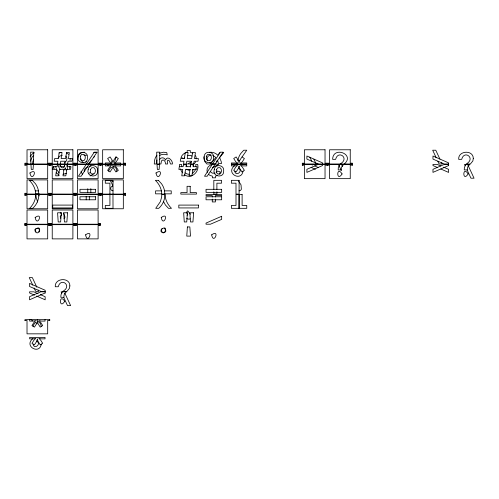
<?xml version="1.0" encoding="UTF-8"?>
<svg xmlns="http://www.w3.org/2000/svg" width="499" height="499" viewBox="0 0 499 499"><rect width="100%" height="100%" fill="white"/><g stroke="black" fill="none" stroke-linecap="round" stroke-linejoin="round"><path stroke-width="0.75" d="M114.614 163.984L114.789 161.333L116.105 156.798M240.686 163.984L240.774 162.649M33.408 164.439L33.065 169.404L31.287 169.404L30.95 164.439M33.439 163.984L33.745 152.151L30.62 152.151L30.926 163.984M159.505 163.984L159.817 152.151L156.692 152.151L156.992 163.984L160.952 163.984L161.42 160.884L162.905 159.961C164.813 160.129 165.481 162.368 165.549 163.984L167.608 163.984L167.308 161.427L167.552 160.497L168.207 160.16L169.46 160.952L170.44 163.984L172.429 163.984C172.991 160.379 167.128 154.983 165.512 160.129C164.82 157.516 161.127 156.848 159.774 159.293M111.558 163.984L111.782 160.759M237.63 163.984L237.717 162.68M77.913 158.582C77.676 154.921 81.075 151.946 84.643 152.201M204.097 157.21L204.54 161.277L206.854 163.984L215.294 163.984L223.097 152.151L220.371 152.151L212.568 163.984M70.028 160.522L70.178 158.9M69.611 168.668L69.829 166.379M41.28 344.123C39.764 354.97 23.515 346.356 32.797 338.615M242.994 171.169C241.479 182.01 225.224 173.396 234.511 165.662M57.404 164.439L57.073 166.678L53.25 166.678L52.8 169.386L56.674 169.386L55.688 175.823L58.514 175.823L59.5 169.386L63.972 169.386L62.986 175.823L65.812 175.823L66.797 169.386L70.534 169.386L70.952 166.678L67.19 166.678L67.54 164.439M57.472 163.984L57.884 161.227L54.179 161.227L54.597 158.57L58.302 158.57L59.213 152.551L62.038 152.551L61.146 158.57L65.6 158.57L66.548 152.551L69.355 152.551L68.438 158.57L72.33 158.57L71.931 161.227L68.039 161.227L67.615 163.984M64.708 164.439L64.365 166.678L59.899 166.678L60.248 164.439M64.776 163.984L65.201 161.227L60.747 161.227L60.317 163.984M190.849 163.984L191.267 161.227L186.813 161.227L186.383 163.984L183.545 163.984L183.956 161.227L180.251 161.227L180.663 158.57L184.368 158.57L185.285 152.551L188.111 152.551L187.212 158.57L191.666 158.57L192.614 152.551L195.427 152.551L194.51 158.57L198.402 158.57L198.003 161.227L194.111 161.227L193.681 163.984M33.071 326.44L33.352 325.198L35.348 322.385L37.182 323.832M108.713 171.251L108.994 170.003L110.99 167.19L111.695 167.62M30.458 161.121L32.186 156.917L33.626 155.476M156.854 159.973L156.324 163.984L154.26 163.984L154.547 160.354L155.457 157.497L156.892 155.22M195.677 168.668L195.015 170.608L192.614 173.328M190.287 167.103L190.83 164.439M242.177 156.798L246.749 150.218L243.762 150.218L240.824 153.455A16.854 16.854 0 0 0 237.848 160.759M33.701 159.293L32.753 161.819L32.684 163.984M195.652 161.901L194.111 163.984L187.462 163.984L191.572 161.813M58.14 158.121L59.836 156.1L62.325 155.22M184.767 157.197L183.931 158.582L181.025 157.522L181.917 155.725A7.872 7.872 0 0 1 187.169 152.37L187.169 150.598L190.281 150.598L190.281 152.32L192.876 153.156M30.108 156.355L32.697 153.555L34.369 152.794M62.431 291.828L60.965 294.84L60.841 297.329L63.953 297.329L63.953 296.412A4.84 4.84 0 0 1 65.419 292.807L66.467 291.828L61.109 291.828L61.751 293.206M339.788 164.439L338.322 167.446L338.197 169.934L341.304 169.934L341.304 169.024A4.84 4.84 0 0 1 342.776 165.412L343.823 164.439M465.86 164.439L464.388 167.446L464.263 169.934L467.376 169.934L467.376 169.024A4.84 4.84 0 0 1 468.848 165.412L469.896 164.439L464.532 164.439L465.174 165.811M86.196 164.439L78.424 176.222L81.156 176.222L88.922 164.439M86.495 163.984L94.299 152.151L97.024 152.151L89.221 163.984M212.268 164.439L204.496 176.222L207.222 176.222L214.994 164.439M38.997 232.154C42.427 227.326 32.217 227.301 35.635 232.154M85.753 162.456L86.651 161.345M219.791 152.6L217.714 155.164C215.574 152.912 212.325 151.883 209.262 152.307M88.367 163.984L91.504 160.129L91.754 160.659M93.575 157.597L94.479 156.486M113.211 164.439L112.574 165.213L116.099 168.282L116.922 171.169M37.568 319.628L36.932 320.408L40.456 323.477L41.28 326.358M216.229 161.782L217.576 160.129L218.493 163.585L221.45 163.585L221.169 161.42L219.641 157.597L223.714 152.6L222.404 152.6M93.357 173.814L91.211 175.561L90.02 175.922M219.073 174.226L220.433 171.962L217.57 171.001L216.198 172.648M340.15 163.984C350.08 158.507 338.185 149.432 335.621 159.349L332.627 159.349C332.945 145.627 355.506 154.285 344.304 163.984M64.533 162.506C66.928 161.395 67.783 158.008 65.837 156.093M162.456 228.355C156.511 233.987 170.284 233.937 164.302 228.355M63.629 170.103L64.97 168.824L65.307 167.776L65.587 169.835L66.922 169.835M190.468 169.61L188.753 170.271L186.189 169.23M187.031 215.156L187.767 214.713L186.401 212.362L187.755 210.828L190.381 214.202M159.699 155.476C161.919 153.942 164.795 154.072 167.259 154.896L166.747 152.619L163.485 152.201L159.324 153.299M89.015 173.159L90.132 172.648M89.327 166.267L91.08 165.481M88.173 166.785C86.14 167.496 83.296 169.136 84.368 171.706M212.543 167.545L218.681 164.439C213.223 162.805 205.22 165.643 207.334 172.479M85.129 164.633L85.572 164.439M66.548 173.328L63.111 174.276M318.131 164.439L306.891 169.304L306.891 172.38L322.516 165.562L322.516 164.439M217.283 175.561L215.493 176.103L215.493 177.819L212.387 177.819L212.387 176.135L210.091 175.473L208.389 174.195M84.007 155.245L86.608 155.27M211.196 155.077C208.177 154.771 205.875 158.333 207.659 160.853M187.312 155.382L190.618 155.382L191.909 156.093M215.081 173.159L212.231 173.141L210.441 171.706M93.718 152.6L96.987 152.6M24.95 163.928L28.194 163.984M49.75 163.928L47.686 163.984M50.162 163.928L52.233 163.984M74.962 163.928L72.898 163.984M75.38 163.928L77.445 163.984M100.18 163.928L98.11 163.984M100.592 163.928L102.657 163.984M125.392 163.928L123.328 163.984M302.307 163.928L304.371 163.984M327.107 163.928L325.036 163.984M327.519 163.928L329.583 163.984M352.319 163.928L350.254 163.984M49.75 164.495L24.95 164.439L24.95 165.263M50.162 164.495L74.962 164.439L74.962 165.263M100.18 164.495L75.38 164.439L75.38 165.263M100.592 164.495L125.392 164.439L125.392 165.263M327.107 164.495L302.307 164.439L302.307 165.263M352.319 164.495L327.519 164.439L327.519 165.263M24.95 165.206L27.015 165.206L27.015 178.648L47.686 178.648L47.686 165.206L49.75 165.206M50.162 165.206L52.233 165.206L52.233 178.648L72.898 178.648L72.898 165.206L74.962 165.206M75.38 165.206L77.445 165.206L77.445 178.648L98.11 178.648L98.11 165.206L100.18 165.206M100.592 165.206L102.657 165.206L102.657 178.648L123.328 178.648L123.328 165.206L125.392 165.206M302.307 165.206L304.371 165.206L304.371 178.648L325.036 178.648L325.036 165.206L327.107 165.206M327.519 165.206L329.583 165.206L329.583 178.648L350.254 178.648L350.254 165.206L352.319 165.206M192.327 169.835L193.656 169.835M35.491 190.874L38.467 190.874M161.557 190.874L155.607 190.874L155.607 193.849L161.557 193.849M164.539 190.874L171.232 190.874L171.232 193.849L164.539 193.849M24.95 193.325L27.015 193.325L27.015 179.889L47.686 179.889L47.686 193.325L49.75 193.325M50.162 193.325L52.233 193.325L52.233 179.889L72.898 179.889L72.898 193.325L74.962 193.325M75.38 193.325L77.445 193.325L77.445 179.889L98.11 179.889L98.11 193.325L100.18 193.325M100.592 193.325L102.657 193.325L102.657 179.889L123.328 179.889L123.328 193.325L125.392 193.325M35.491 193.849L39.209 193.849M24.95 194.61L49.75 194.61M75.38 194.61L100.18 194.61M100.592 194.61L125.392 194.554L125.392 195.377M24.95 195.321L27.015 195.321L27.015 208.763L47.686 208.763L47.686 195.321L49.75 195.321M50.162 195.321L52.233 195.321L52.233 208.763L72.898 208.763L72.898 195.321L74.962 195.321M75.38 195.321L77.445 195.321L77.445 208.763L98.11 208.763L98.11 195.321L100.18 195.321M100.592 195.321L102.657 195.321L102.657 208.763L123.328 208.763L123.328 195.321L125.392 195.321M24.95 223.44L27.015 223.44L27.015 210.004L47.686 210.004L47.686 223.44L49.75 223.44M50.162 223.44L52.233 223.44L52.233 210.004L72.898 210.004L72.898 223.44L74.962 223.44M75.38 223.44L77.445 223.44L77.445 210.004L98.11 210.004L98.11 223.44L100.18 223.44M24.95 224.157L27.015 224.213M49.75 224.157L47.686 224.213M50.162 224.157L52.233 224.213M74.962 224.157L72.898 224.213M75.38 224.157L77.445 224.213M100.18 224.157L98.11 224.213M24.95 225.492L24.95 224.669L49.75 224.669L49.75 225.492M50.162 225.492L50.162 224.669L74.962 224.669L74.962 225.492M75.38 225.492L75.38 224.669L100.18 224.669L100.18 225.492M24.95 224.725L27.015 224.725M47.686 224.725L49.75 224.725M50.162 224.725L52.233 224.725M72.898 224.725L74.962 224.725M75.38 224.725L77.445 224.725M98.11 224.725L100.18 224.725M24.95 225.442L27.015 225.442L27.015 238.878L47.686 238.878L47.686 225.442L49.75 225.442M50.162 225.442L52.233 225.442L52.233 238.878L72.898 238.878L72.898 225.442L74.962 225.442M75.38 225.442L77.445 225.442L77.445 238.878L98.11 238.878L98.11 225.442L100.18 225.442M49.75 319.684L24.95 319.628L24.95 320.458M24.95 320.402L27.015 320.402L27.015 333.837L47.686 333.837L47.686 320.402L49.75 320.402M189.183 174.276L187.069 173.933L185.21 172.91M112.961 190.818C110.123 190.936 109.805 186.339 112.68 186.152L111.938 183.532L110.553 181.43L112.05 180.713L113.105 181.829M440.785 165.961L437.236 164.439L432.964 164.439L432.964 165.549L437.224 167.421M443.623 167.184L448.589 169.323L448.589 172.411L440.773 168.98M318.237 163.984L306.891 159.1L306.891 156.006L322.516 162.874L322.516 163.984M311.17 164.439L312.586 165.05M314.713 165.961L318.262 167.489M38.067 293.662L33.813 291.828L29.541 291.828L29.541 292.944L34.512 295.127M40.201 294.578L45.16 296.712L45.16 299.805L36.639 296.063M212.68 155.27L215.867 157.447L210.921 163.572L209.399 162.574M311.151 167.421L315.412 169.292M66.323 152.925L67.284 153.38A5.982 5.982 0 0 1 68.488 154.353M108.439 165.662L106.58 164.439M32.797 320.851L30.938 319.628M184.312 174.619C190.936 179.815 199.756 171.93 197.679 164.439L195.702 164.439L195.895 166.379M59.331 175.355L56.256 172.779M232.646 164.439L233.27 164.926M186.738 218.344L187.449 218.949L189.202 219.167A2.42 2.42 0 0 0 190.075 218.755M238.329 168.126C243.693 170.926 235.703 177.108 234.779 171.251M36.62 341.085C41.978 343.886 33.994 350.067 33.071 344.21M83.333 162.574L81.587 160.853L80.957 158.801M59.138 172.91L56.431 169.161L55.695 166.616M238.647 181.274L241.017 184.861L241.354 189.146A2.42 2.42 0 0 1 239.033 190.818M60.123 169.23L58.439 166.61L57.94 164.439M60.759 166.622L61.995 167.851L63.579 167.783L64.645 166.036L64.758 164.439M60.329 212.362L61.695 214.713L60.179 216.554L60.666 218.344M182.328 172.779L180.226 168.824M82.316 174.195L81.031 171.182M63.573 212.905L64.964 216.965A2.42 2.42 0 0 1 64.003 218.755M467.625 164.439L474.05 178.205L470.956 178.205L467.101 169.947M439.95 159.162L435.77 150.218L432.683 150.218L436.213 157.79M441.553 162.605L442.195 163.984L439.108 163.984L437.823 161.227M341.553 164.439L342.52 166.504M338.459 164.439L341.353 170.633M313.877 159.162L315.805 163.292M309.823 157.098L311.75 161.227M64.845 293.206L70.627 305.6L67.533 305.6L63.679 297.335M36.845 287.243L32.348 277.606L29.254 277.606L32.791 285.178M38.13 290L38.772 291.379L35.685 291.379L34.075 287.935M186.826 166.622L186.233 164.439M163.472 201.477L165.369 204.952L168.481 208.32L171.475 208.32C167.758 204.74 165.157 199.781 165.075 194.554L161.795 194.554L161.626 197.199L160.322 201.739L155.732 208.32L158.726 208.32C162.699 204.921 164.963 199.775 164.857 194.554M37.675 202.114L36.153 197.311L35.947 194.554M53.58 166.41L54.154 168.824M60.161 164.439L60.348 165.674M192.888 164.439L193.219 166.753M66.816 164.439L67.477 169.067M196.244 158.9L196.051 157.129A5.982 5.982 0 0 0 195.477 155.607M184.012 164.439L184.062 165.019M181.767 166.616L181.58 164.439L179.509 164.439L179.652 166.41M38.754 194.099L38.554 191.342A17.902 17.902 0 0 0 35.423 183.694L32.285 180.332L29.298 180.332C33.046 183.882 35.61 188.872 35.697 194.099M38.785 194.554C38.891 199.775 36.627 204.921 32.653 208.32L29.659 208.32C33.296 204.69 35.803 199.768 35.728 194.554M39.003 194.554L39.103 195.995M352.319 164.439L352.319 165.263M327.107 164.439L327.107 165.263M216.897 189.42L216.897 183.189L221.537 183.189L221.537 180.332L213.822 180.332L213.822 189.508M216.897 191.759L216.897 194.099L213.822 194.099L213.822 191.803M215.4 197.005L215.4 195.596L221.662 195.596L221.662 194.554L206.043 194.554L206.043 195.596L212.275 195.596L212.275 197.005M215.4 199.113L215.4 201.933L212.275 201.933L212.275 199.113M125.392 193.269L125.392 194.099L100.592 194.099L100.592 193.269M120.677 163.984L120.677 162.973L116.991 162.973L114.477 163.522L116.273 161.757L118.319 158.52L115.893 156.935L113.666 160.397L112.986 162.755L112.3 160.397L110.073 156.935L107.647 158.52L109.693 161.757L111.489 163.522L108.975 162.973L105.308 162.973L105.308 163.984M120.677 164.439L120.677 165.899L116.991 165.899L114.477 165.35L116.273 167.109L118.319 170.352L115.893 171.93L113.666 168.475L112.986 166.111L112.287 168.475L110.061 171.93L107.634 170.352L109.674 167.109L111.489 165.35L108.975 165.899L105.308 165.899L105.308 164.439M113.017 194.099L113.017 180.332L105.301 180.332L105.301 183.189L109.923 183.189L109.923 194.099M112.967 194.554L113.017 208.32L105.301 208.32L105.301 205.463L109.923 205.463L109.923 194.554M100.592 164.439L100.592 165.263M100.592 194.554L100.592 195.377M100.18 164.439L100.18 165.263M100.18 193.269L100.18 194.099L75.38 194.099L75.38 193.269M100.18 194.554L100.18 195.377M100.18 223.384L100.18 224.213L75.38 224.213L75.38 223.384M90.83 188.641L90.83 192.539M89.327 196.3L89.327 199.818M87.755 188.747L87.755 192.57M86.202 196.3L86.202 199.818M75.38 194.554L75.38 195.377M74.962 193.269L74.962 194.099L50.162 194.042L50.162 193.269M74.962 195.377L74.962 194.554L50.162 194.554L50.162 195.377M74.962 223.384L74.962 224.213L50.162 224.213L50.162 223.384M50.162 164.439L50.162 165.263M49.75 164.439L49.75 165.263M49.75 193.269L49.75 194.099L24.95 194.042L24.95 193.269M49.75 194.554L49.75 195.377M49.75 223.384L49.75 224.213L24.95 224.213L24.95 223.384M49.75 319.628L49.75 320.458M45.035 319.628L45.035 321.088L41.348 321.088L38.841 320.539L40.631 322.304L42.677 325.548L40.251 327.126L38.024 323.664L37.344 321.306L36.645 323.664L34.419 327.126L31.992 325.548L34.032 322.304L35.847 320.539L33.333 321.088L29.666 321.088L29.666 319.628M24.95 194.554L24.95 195.377M58.982 153.031A7.872 7.872 0 0 1 61.103 152.37M159.474 164.439L159.137 169.404L157.353 169.404L157.023 164.439L159.474 164.439M187.393 226.926L186.763 236.102L190.506 236.102L189.838 226.926L187.393 226.926M61.321 212.78L60.653 221.955L58.208 221.955L57.578 212.78L61.321 212.78M67.533 212.78L66.872 221.955L64.427 221.955L63.76 212.78L67.533 212.78M187.387 212.78L186.726 221.955L184.281 221.955L183.651 212.78L187.387 212.78M193.606 212.78L192.938 221.955L190.499 221.955L189.832 212.78L193.606 212.78M69.866 285.896L69.417 288.372L66.953 291.379L62.799 291.379C72.723 285.902 60.828 276.826 58.264 286.744L55.277 286.744C54.497 277.912 69.966 276.945 69.866 285.896M473.289 158.501L472.84 160.977L470.376 163.984L466.222 163.984C476.152 158.507 464.257 149.432 461.687 159.349L458.7 159.349C457.92 150.517 473.389 149.55 473.289 158.501M78.081 156.33C75.86 163.591 88.155 165.375 87.518 157.503C88.373 151.415 78.63 150.193 78.081 156.33M88.167 169.66C85.94 176.933 98.241 178.704 97.611 170.833C98.465 164.751 88.722 163.522 88.167 169.66M204.147 156.33C201.927 163.591 214.221 165.375 213.591 157.503C214.445 151.415 204.702 150.193 204.147 156.33M214.239 169.66C212.013 176.933 224.313 178.704 223.677 170.833C224.531 164.751 214.795 163.522 214.239 169.66M90.438 169.541L90.444 172.18L90.937 173.272L91.741 173.989L93.937 173.97C95.839 172.548 95.927 169.061 93.912 167.701L91.729 167.72L90.438 169.541M216.51 169.541L216.51 172.18L217.003 173.272L217.807 173.989L220.003 173.97C221.905 172.548 221.999 169.061 219.984 167.701L217.801 167.72L216.51 169.541M80.351 156.212L80.351 158.85L80.844 159.936L81.649 160.653L83.844 160.641C85.747 159.218 85.84 155.732 83.826 154.372L81.636 154.391L80.351 156.212M206.424 156.212L206.424 158.85L206.917 159.936L207.721 160.653L209.917 160.641C211.819 159.218 211.913 155.732 209.898 154.372L207.709 154.391L206.424 156.212M183.476 164.439L183.139 166.678L179.316 166.678L178.867 169.386L182.74 169.386L181.761 175.823L184.586 175.823L185.566 169.386L190.038 169.386L189.059 175.823L191.884 175.823L192.863 169.386L196.606 169.386L197.018 166.678L193.263 166.678L193.612 164.439L190.78 164.439L190.437 166.678L185.965 166.678L186.314 164.439L183.476 164.439M35.161 229.353C37.132 239.801 43.875 223.159 35.161 229.353M85.585 234.836C87.556 245.283 94.299 228.642 85.585 234.836M161.233 229.353C163.198 239.801 169.941 223.159 161.233 229.353M211.657 234.836C213.628 245.283 220.371 228.642 211.657 234.836M29.928 173.003C31.986 183.588 38.816 166.803 29.928 173.003M156 173.003C158.052 183.588 164.888 166.803 156 173.003M35.161 217.483C37.094 227.912 43.9 211.345 35.161 217.483M64.733 301.321C58.976 310.291 58.976 292.345 64.733 301.321M161.233 217.483C163.167 227.912 169.966 211.345 161.233 217.483M342.083 173.926C336.332 182.896 336.332 164.957 342.083 173.926M468.156 173.926C462.405 182.896 462.405 164.957 468.156 173.926M239.738 160.397L239.052 162.755L238.372 160.397L236.146 156.935L233.719 158.52L235.765 161.757L237.555 163.522L235.048 162.973L231.374 162.973L231.374 163.984L246.749 163.984L246.749 162.973L243.057 162.973L240.549 163.522L242.346 161.757L244.391 158.52L241.965 156.935L239.738 160.397M37.344 339.071L36.645 341.435L34.419 344.89L31.992 343.312L34.032 340.069L35.847 338.31L33.333 338.858L29.666 338.858L29.666 337.393L45.035 337.393L45.035 338.858L41.348 338.858L38.841 338.31L40.631 340.069L42.677 343.312L40.251 344.89L38.024 341.435L37.344 339.071M239.052 166.111L238.354 168.475L236.127 171.93L233.7 170.352L235.746 167.109L237.555 165.35L235.048 165.899L231.374 165.899L231.374 164.439L246.749 164.439L246.749 165.899L243.057 165.899L240.549 165.35L242.346 167.109L244.391 170.352L241.965 171.93L239.738 168.475L239.052 166.111M45.166 292.957L29.541 299.774L29.541 296.699L40.775 291.828L45.166 291.828L45.166 292.957M221.662 216.273L206.037 223.084L206.037 224.213L210.428 224.213L221.662 219.379L221.662 216.273M448.589 165.562L432.964 172.38L432.964 169.304L444.197 164.439L448.589 164.439L448.589 165.562M47.686 149.775L27.015 149.775L27.015 163.21L24.95 163.21L24.95 163.984L49.75 163.984L49.75 163.154L47.686 163.21L47.686 149.775M72.898 149.775L52.233 149.775L52.233 163.21L50.162 163.21L50.162 163.984L74.962 163.984L74.962 163.154L72.898 163.21L72.898 149.775M98.11 149.775L77.445 149.775L77.445 163.21L75.38 163.21L75.38 163.984L100.18 163.984L100.18 163.154L98.11 163.21L98.11 149.775M123.328 149.775L102.657 149.775L102.657 163.21L100.592 163.21L100.592 163.984L125.392 163.984L125.392 163.154L123.328 163.21L123.328 149.775M325.036 149.775L304.371 149.775L304.371 163.21L302.307 163.21L302.307 163.984L327.107 163.984L327.107 163.154L325.036 163.21L325.036 149.775M350.254 149.775L329.583 149.775L329.583 163.21L327.519 163.21L327.519 163.984L352.319 163.984L352.319 163.154L350.254 163.21L350.254 149.775M448.589 163.984L444.31 163.984L432.964 159.1L432.964 156.006L448.589 162.874L448.589 163.984M158.358 180.332L155.364 180.332C159.119 183.882 161.682 188.872 161.77 194.099L164.826 194.099L164.62 191.342A17.902 17.902 0 0 0 161.489 183.694L158.358 180.332M239.09 180.332L231.374 180.332L231.374 183.189L235.996 183.189L235.996 194.099L239.09 194.099L239.09 180.332M190.188 186.308L187.063 186.308L187.063 192.608L180.825 192.608L180.825 194.099L196.45 194.099L196.45 192.608L190.188 192.608L190.188 186.308M95.596 189.314L79.971 189.314L79.971 192.358L95.596 192.358L95.596 189.314M221.662 189.314L206.043 189.314L206.043 192.358L221.662 192.358L221.662 189.314M242.115 194.554L235.996 194.554L235.996 205.463L231.374 205.463L231.374 208.32L246.749 208.32L246.749 205.463L242.115 205.463L242.115 194.554M95.596 196.762L79.971 196.762L79.971 199.787L95.596 199.787L95.596 196.762M221.662 196.762L206.043 196.762L206.043 199.787L221.662 199.787L221.662 196.762M72.386 205.095L52.738 205.095L52.738 207.933L72.386 207.933L72.386 205.095M198.459 205.095L178.81 205.095L178.81 207.933L198.459 207.933L198.459 205.095M45.166 291.379L40.887 291.379L29.541 286.495L29.541 283.401L45.166 290.262L45.166 291.379M239.09 208.32L239.09 194.554L239.04 208.32"/></g></svg>
